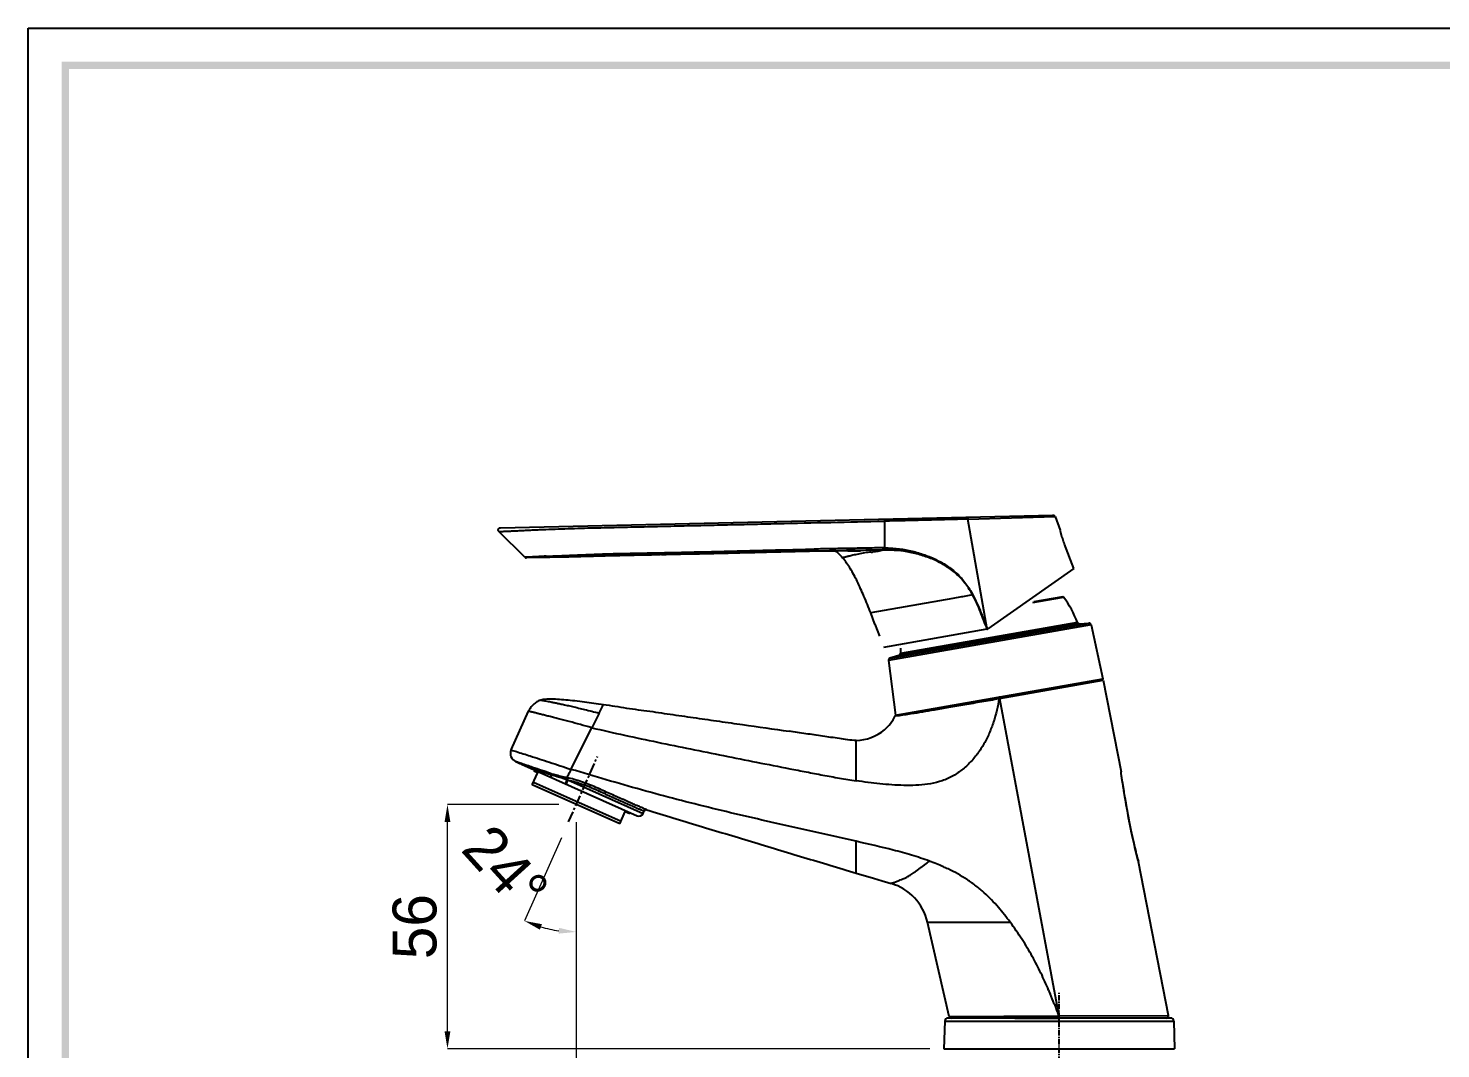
# Model space of a CAD drawing. Header units: millimetres. Extents: x 1091 to 1735, y 843 to 1297.
# Drawn here: x 1091.2 to 1413.3, y 1064.4 to 1297.2 of the extents above; entities that cross this region are included whole.
import ezdxf

# ---------------------------------------------------------------- set-up
doc = ezdxf.new("R2010")
doc.units = ezdxf.units.MM
doc.linetypes.add('CENTER', pattern=[2, 1.25, -0.25, 0.25, -0.25])
doc.layers.add('02___PRT_ALL_AXES', color=7, linetype='Continuous')
doc.layers.add('\\M+5B1EA\\M+5D7A2', color=1, linetype='Continuous')
doc.layers.add('dim', color=1, linetype='Continuous', lineweight=35)
doc.styles.add('Daelim Dimension', font='\x7f\x7f\x7f\x7f.TTF')
doc.dimstyles.new('DEFAULT', dxfattribs={"dimscale": 2, "dimtxt": 2, "dimasz": 2, "dimexe": 0, "dimexo": 2, "dimgap": 1, "dimtad": 1, "dimdec": 1, "dimzin": 9, "dimdsep": 46, "dimtxsty": 'Daelim Dimension', "dimcen": 0.5, "dimclrd": 252, "dimclre": 252, "dimclrt": 3, "dimadec": 1, "dimazin": 0, "dimtfac": 1, "dimtdec": 1, "dimtix": 1, "dimtmove": 0, "dimatfit": 3, "dimfxl": 0, "dimtolj": 1, "dimtzin": 1, "dimlwd": 9, "dimlwe": 9, "dimarcsym": 0})

# ---------------------------------------------------------------- blocks, each defined once
blk = doc.blocks.new('*D1')
at = {"layer": 'Defpoints', "color": 0}
for p in [(1186.84, 1120.13), (1216.2, 1120.13), (1300.85, 1064.41)]:
    blk.add_point(p, dxfattribs=at)
at = {"layer": 'dim', "color": 5, "lineweight": 9}
for p, q in [((1212.2, 1120.13), (1186.84, 1120.13)), ((1186.84, 1068.41), (1186.84, 1116.13)), ((1296.85, 1064.41), (1186.84, 1064.41))]:
    blk.add_line(p, q, dxfattribs=at)
at = {"layer": 'dim', "color": 5}
for points in [[(1186.17, 1116.13), (1187.5, 1116.13), (1186.84, 1120.13)], [(1186.17, 1068.41), (1187.5, 1068.41), (1186.84, 1064.41)]]:
    blk.add_solid(points, dxfattribs=at)
at = {"layer": 'dim', "color": 7, "insert": (1179.39, 1092.27), "char_height": 10, "attachment_point": 5, "rotation": 90, "style": 'Daelim Dimension'}
blk.add_mtext('\\A1;56', dxfattribs=at)
blk = doc.blocks.new('*D2')
at = {"layer": 'Defpoints', "color": 0}
for p in [(1216.2, 1120.13), (1326.35, 1064.41), (1326.35, 1046.95)]:
    blk.add_point(p, dxfattribs=at)
at = {"layer": 'dim', "color": 5, "lineweight": 9}
for p, q in [((1216.2, 1116.13), (1216.2, 1046.95)), ((1326.35, 1060.41), (1326.35, 1046.95)), ((1220.2, 1046.95), (1322.35, 1046.95))]:
    blk.add_line(p, q, dxfattribs=at)
at = {"layer": 'dim', "color": 5}
for points in [[(1220.2, 1047.61), (1220.2, 1046.28), (1216.2, 1046.95)], [(1322.35, 1047.61), (1322.35, 1046.28), (1326.35, 1046.95)]]:
    blk.add_solid(points, dxfattribs=at)
at = {"layer": 'dim', "color": 7, "insert": (1271.28, 1054.36), "char_height": 10, "attachment_point": 5, "style": 'Daelim Dimension'}
blk.add_mtext('\\A1;110', dxfattribs=at)
blk = doc.blocks.new('*D5')
at = {"layer": 'Defpoints', "color": 0}
for p in [(1221.08, 1131.09), (1216.2, 1120.13), (1214.45, 1116.2), (1216.2, 1107.75), (1212.16, 1091.34)]:
    blk.add_point(p, dxfattribs=at)
at = {"layer": 'dim', "color": 5, "lineweight": 9}
for p, q in [((1212.83, 1112.54), (1204.38, 1093.57)), ((1216.2, 1103.75), (1216.2, 1091.06))]:
    blk.add_line(p, q, dxfattribs=at)
blk.add_arc((1216.2, 1120.13), 29.07, 253.8901, 262.1099, dxfattribs=at)
at = {"layer": 'dim', "color": 5}
for points in [[(1207.91, 1091.57), (1208.36, 1092.83), (1204.38, 1093.57)], [(1212.26, 1092), (1212.17, 1090.67), (1216.2, 1091.06)]]:
    blk.add_solid(points, dxfattribs=at)
at = {"layer": 'dim', "color": 7, "insert": (1200.14, 1105.57), "char_height": 10, "attachment_point": 5, "rotation": 312.1985, "style": 'Daelim Dimension'}
blk.add_mtext('\\A1;24°', dxfattribs=at)

msp = doc.modelspace()

# ---------------------------------------------------------------- linework, layer by layer
at = {"color": 7, "linetype": 'Continuous'}
for p, q in [((1198.9, 1183.27), (1324.92, 1186.16)), ((1305.51, 1185.25), (1325.4, 1185.84)), ((1325.4, 1185.84), (1326.58, 1182.73)), ((1204.49, 1176.55), (1198.56, 1182.41)), ((1286.46, 1184.78), (1286.48, 1178.66)), ((1309.94, 1160.15), (1305.51, 1185.25)), ((1329.66, 1173.96), (1327.55, 1179.5)), ((1204.74, 1176.55), (1204.49, 1176.55)), ((1204.83, 1176.56), (1204.74, 1176.55)), ((1209.61, 1176.51), (1204.86, 1176.4)), ((1224.61, 1176.86), (1220.04, 1176.73)), ((1224.79, 1176.86), (1224.4, 1176.85)), ((1230.46, 1176.99), (1224.61, 1176.86)), ((1235.33, 1177.08), (1230.46, 1176.99)), ((1238.49, 1177.14), (1235.33, 1177.08)), ((1256.89, 1177.57), (1250.18, 1177.4)), ((1270.5, 1177.9), (1270.5, 1177.89)), ((1272.07, 1177.92), (1271.44, 1177.91)), ((1272.7, 1177.93), (1272.07, 1177.92)), ((1273.31, 1177.94), (1272.7, 1177.93)), ((1281.03, 1177.91), (1281.05, 1177.91)), ((1286.48, 1178.66), (1286.17, 1178.66)), ((1329.66, 1173.96), (1310.03, 1160.21)), ((1302.1, 1167.14), (1283.35, 1163.83)), ((1304.07, 1167.48), (1302.1, 1167.14)), ((1304.31, 1167.53), (1304.07, 1167.48)), ((1306.59, 1167.93), (1304.31, 1167.53)), ((1327.14, 1167.52), (1320.56, 1166.36)), ((1284.32, 1161.3), (1283.35, 1163.83)), ((1283.35, 1163.83), (1283.35, 1163.83)), ((1283.35, 1163.83), (1283.35, 1163.83)), ((1284.32, 1161.31), (1284.32, 1161.3)), ((1284.32, 1161.3), (1285.36, 1158.55)), ((1309.83, 1160.13), (1286.3, 1155.98)), ((1309.93, 1160.16), (1309.93, 1160.17)), ((1309.93, 1160.17), (1309.94, 1160.15)), ((1330.97, 1161.36), (1333.07, 1161.51)), ((1333.6, 1161.11), (1336.3, 1148.83)), ((1289.76, 1154.09), (1287.73, 1153.51)), ((1287.37, 1152.96), (1289.03, 1140.49)), ((1289.03, 1140.49), (1336.3, 1148.83)), ((1312.73, 1144.32), (1336.37, 1148.49)), ((1336.37, 1148.49), (1340.43, 1127.61)), ((1201.37, 1132.57), (1205.3, 1141.41)), ((1203.74, 1129.33), (1230.12, 1117.58)), ((1206.17, 1124.6), (1207.43, 1127.43)), ((1206.6, 1128.05), (1206.5, 1127.84)), ((1206.5, 1127.84), (1207.43, 1127.43)), ((1340.49, 1127.19), (1340.43, 1127.58)), ((1226.13, 1115.71), (1206.17, 1124.6)), ((1340.63, 1126.22), (1340.49, 1127.19)), ((1340.72, 1125.64), (1340.63, 1126.25)), ((1340.82, 1124.95), (1340.72, 1125.64)), ((1340.96, 1124.1), (1340.82, 1124.99)), ((1341.12, 1123.06), (1340.94, 1124.23)), ((1341.32, 1121.85), (1341.08, 1123.34)), ((1226.13, 1115.71), (1227.39, 1118.54)), ((1227.39, 1118.54), (1228.43, 1118.08)), ((1228.52, 1118.29), (1228.43, 1118.08)), ((1231.44, 1118.09), (1231.69, 1118.65)), ((1343.64, 1110.19), (1343.4, 1111.23)), ((1343.85, 1109.33), (1343.62, 1110.3)), ((1344.03, 1108.6), (1343.81, 1109.47)), ((1344.18, 1107.98), (1344, 1108.72)), ((1344.31, 1107.51), (1344.16, 1108.08)), ((1344.39, 1107.2), (1344.29, 1107.57)), ((1351.24, 1072), (1344.42, 1107.06)), ((1280.02, 1104.48), (1283.99, 1103.29)), ((1283.99, 1103.29), (1285.98, 1102.7)), ((1285.98, 1102.7), (1287.22, 1102.33)), ((1285.98, 1102.7), (1287, 1102.39)), ((1287, 1102.39), (1287.22, 1102.33)), ((1287.22, 1102.33), (1288.02, 1102.09)), ((1301.26, 1071.79), (1296.3, 1093.29)), ((1316.25, 1071.41), (1326.19, 1071.41)), ((1326.19, 1071.55), (1326.19, 1071.91)), ((1326.19, 1071.41), (1326.19, 1071.55))]:
    msp.add_line(p, q, dxfattribs=at)
at = {"color": 9, "linetype": 'Continuous'}
for p, q in [((1320.35, 1166.21), (1327.34, 1167.45)), ((1333.6, 1161.11), (1287.37, 1152.96)), ((1287.73, 1153.51), (1333.07, 1161.51)), ((1330.97, 1161.36), (1289.76, 1154.09)), ((1330.47, 1161.68), (1290.12, 1154.57)), ((1312.62, 1144.3), (1312.73, 1144.32)), ((1312.73, 1144.32), (1326.26, 1071.91)), ((1221.41, 1140.99), (1219.73, 1137.64)), ((1221.41, 1140.99), (1222.39, 1142.95)), ((1288.96, 1140.34), (1289.54, 1140.42)), ((1215, 1128.15), (1219.73, 1137.64)), ((1280.04, 1125.53), (1280.04, 1134.76)), ((1203.45, 1129.56), (1202.38, 1129.93)), ((1203.63, 1129.49), (1203.45, 1129.56)), ((1203.66, 1129.48), (1203.63, 1129.49)), ((1203.73, 1129.46), (1203.66, 1129.48)), ((1203.68, 1129.36), (1203.66, 1129.37)), ((1203.86, 1129.29), (1203.67, 1129.36)), ((1204.09, 1129.22), (1203.68, 1129.36)), ((1340.43, 1127.6), (1340.43, 1127.61)), ((1340.43, 1127.58), (1340.43, 1127.6)), ((1340.44, 1127.53), (1340.43, 1127.58)), ((1340.47, 1127.29), (1340.44, 1127.53)), ((1206.45, 1125.23), (1226.41, 1116.35)), ((1214.29, 1125.72), (1214.04, 1125.8)), ((1214.29, 1125.72), (1231.44, 1118.09)), ((1280.02, 1104.48), (1280.02, 1111.73)), ((1344.42, 1107.08), (1344.39, 1107.17)), ((1344.42, 1107.06), (1344.42, 1107.08)), ((1296.3, 1093.29), (1315.15, 1093.29)), ((1301.27, 1071.8), (1326.19, 1071.91)), ((1326.26, 1071.91), (1326.19, 1071.91)), ((1326.26, 1071.91), (1351.24, 1072)), ((1326.26, 1071.91), (1326.26, 1071.41))]:
    msp.add_line(p, q, dxfattribs=at)
at = {"color": 0, "linetype": 'Continuous'}
msp.add_line((1300.85, 1064.41), (1351.85, 1064.41), dxfattribs=at)
at = {"color": 2}
msp.add_lwpolyline([(1091.24, 1297.22), (1735.44, 1297.22), (1735.44, 843.46), (1091.24, 843.46)], close=True, dxfattribs=at)
at = {"ltscale": 0.5}
msp.add_lwpolyline([(1091.24, 1297.22), (1735.44, 1297.22), (1735.44, 843.46), (1091.24, 843.46)], close=True, dxfattribs=at)
at = {"color": 7, "linetype": 'Continuous'}
for points in [[(1220.04, 1176.73), (1219.65, 1176.72), (1215.9, 1176.6), (1212.56, 1176.52), (1209.61, 1176.51)], [(1250.18, 1177.4), (1244.08, 1177.26), (1238.49, 1177.14)], [(1270.5, 1177.89), (1263.86, 1177.75), (1256.89, 1177.57)], [(1271.44, 1177.91), (1270.79, 1177.9), (1270.5, 1177.89)], [(1281.05, 1177.91), (1280.92, 1177.92), (1280.78, 1177.92), (1280.62, 1177.93), (1280.44, 1177.93), (1280.25, 1177.94), (1280.05, 1177.94), (1279.84, 1177.94), (1279.63, 1177.95), (1279.41, 1177.95), (1279.18, 1177.95), (1278.95, 1177.96), (1278.72, 1177.96), (1278.48, 1177.96), (1278.23, 1177.96), (1277.98, 1177.97), (1277.73, 1177.97), (1277.48, 1177.97), (1277.22, 1177.97), (1276.96, 1177.97), (1276.7, 1177.97), (1276.43, 1177.97), (1276.16, 1177.97), (1275.89, 1177.97), (1275.62, 1177.97), (1275.34, 1177.96), (1275.06, 1177.96), (1274.77, 1177.96), (1274.49, 1177.96), (1274.2, 1177.95), (1273.9, 1177.95), (1273.61, 1177.95), (1273.31, 1177.94)], [(1343.14, 1112.39), (1342.84, 1113.77), (1342.51, 1115.37), (1342.17, 1117.11), (1341.88, 1118.68), (1341.63, 1120.05), (1341.42, 1121.27), (1341.24, 1122.35)], [(1343.41, 1111.2), (1343.11, 1112.51), (1342.75, 1114.2), (1342.31, 1116.36), (1341.88, 1118.64), (1341.57, 1120.41), (1341.32, 1121.85)]]:
    msp.add_lwpolyline(points, dxfattribs=at)
for centre, radius, start, end in [((1324.93, 1185.67), 0.5, 20.7807, 91.328), ((1204.85, 1176.9), 0.5, 225.3284, 271.3207), ((1248.7, 213.1), 964.06, 91.44474, 91.69654), ((1275.17, 1285.2), 107.83, 274.3983, 274.5866), ((1318.79, 1145.05), 25.93, 117.9407, 118.0855), ((1327.18, 1167.33), 0.2, 36.7265, 100), ((1308.99, 1153.75), 22.9, 20.2585, 36.7266), ((1309.75, 1160.61), 0.489, 292.6179, 296.6846), ((1309.74, 1160.63), 0.505, 296.7206, 305.0493), ((1330.94, 1161.85), 0.5, 200.2585, 274.0938), ((1333.11, 1161.01), 0.5, 12.4226, 94.0939), ((1287.87, 1153.03), 0.5, 105.9061, 187.5774), ((1289.62, 1154.57), 0.5, 285.9062, 359.7415), ((1313.02, 1154.46), 22.9, 176.7077, 179.7415), ((1336.02, 1148.43), 0.35, 10.9996, 99.8854), ((1279.88, 1144.93), 10.17, 310.45, 333.1816), ((1289.27, 1140.18), 0.349, 117.8948, 126.834), ((1279.87, 1144.93), 10.17, 270.9365, 310.4536), ((1203.19, 1131.76), 2, 155.9998, 245.9998), ((1281.34, 1307.28), 194.13, 246.0006, 246.4019), ((1203.43, 1128.92), 0.5, 61.1991, 66.4042), ((1204.15, 1130.24), 1, 241.1914, 245.9893), ((1230.53, 1118.49), 1, 246, 336), ((1232.14, 1118.44), 0.5, 72.543, 155.9999), ((1284.61, 1090.59), 12, 13, 73.4997), ((1301.75, 1071.91), 0.5, 192.7886, 270.0417), ((1350.75, 1071.91), 0.5, 269.9771, 10.9817)]:
    msp.add_arc(centre, radius, start, end, dxfattribs=at)
at = {"color": 9, "linetype": 'Continuous'}
for centre, radius, start, end in [((1463.44, 1138.54), 123.11, 194.5977, 194.7671), ((1214, 1030.86), 119.51, 21.5012, 22.7045)]:
    msp.add_arc(centre, radius, start, end, dxfattribs=at)
at = {"color": 7, "linetype": 'Continuous'}
for points, knots in [([(1305.41, 1185.72), (1305.43, 1185.72), (1305.46, 1185.66), (1305.48, 1185.57), (1305.5, 1185.42), (1305.51, 1185.31), (1305.51, 1185.25)], [0, 0, 0, 0, 0.098959, 0.313092, 0.626969, 1, 1, 1, 1]), ([(1198.56, 1182.41), (1198.53, 1182.45), (1198.46, 1182.53), (1198.4, 1182.71), (1198.42, 1182.96), (1198.58, 1183.16), (1198.75, 1183.25), (1198.85, 1183.26), (1198.9, 1183.27)], [0, 0, 0, 0, 0.128262, 0.258649, 0.5, 0.741351, 0.871738, 1, 1, 1, 1]), ([(1198.56, 1182.41), (1198.56, 1182.41), (1198.57, 1182.41), (1198.58, 1182.41), (1198.6, 1182.41), (1198.63, 1182.42), (1198.66, 1182.42), (1198.73, 1182.42), (1198.83, 1182.42), (1198.98, 1182.43), (1199.17, 1182.43), (1199.39, 1182.44), (1199.64, 1182.45), (1199.93, 1182.46), (1200.39, 1182.48), (1201.04, 1182.51), (1201.92, 1182.55), (1202.92, 1182.6), (1204.03, 1182.66), (1205.24, 1182.72), (1206.52, 1182.78), (1208.34, 1182.86), (1210.7, 1182.95), (1213.61, 1183.06), (1216.57, 1183.15), (1219.58, 1183.23), (1222.6, 1183.3), (1226.64, 1183.4), (1231.7, 1183.51), (1237.77, 1183.65), (1243.85, 1183.8), (1249.94, 1183.94), (1256.02, 1184.08), (1264.14, 1184.26), (1274.28, 1184.5), (1282.4, 1184.68), (1286.46, 1184.78)], [0, 0, 0, 0, 0.000046, 0.000182, 0.000412, 0.000734, 0.001151, 0.001663, 0.002977, 0.004685, 0.006789, 0.009291, 0.012191, 0.01549, 0.019181, 0.027725, 0.037766, 0.049222, 0.061942, 0.07574, 0.09041, 0.105748, 0.137825, 0.171054, 0.204917, 0.239128, 0.273519, 0.307994, 0.377032, 0.446142, 0.515309, 0.584517, 0.653747, 0.722985, 0.861466, 1, 1, 1, 1]), ([(1286.47, 1185.28), (1286.47, 1185.28), (1286.47, 1185.26), (1286.46, 1185.23), (1286.46, 1185.18), (1286.46, 1185.12), (1286.46, 1185.04), (1286.46, 1184.93), (1286.46, 1184.84), (1286.46, 1184.78)], [0, 0, 0, 0, 0.021279, 0.082303, 0.184181, 0.315524, 0.465624, 0.630589, 1, 1, 1, 1]), ([(1305.51, 1185.25), (1303.93, 1185.2), (1301.55, 1185.13), (1298.37, 1185.05), (1295.99, 1184.99), (1293.61, 1184.94), (1291.22, 1184.88), (1288.84, 1184.83), (1287.25, 1184.79), (1286.46, 1184.78)], [0, 0, 0, 0, 0.249365, 0.374726, 0.499967, 0.625007, 0.74993, 0.874887, 1, 1, 1, 1]), ([(1327.55, 1179.5), (1327.48, 1179.71), (1327.33, 1180.11), (1327.13, 1180.7), (1326.99, 1181.18), (1326.88, 1181.53), (1326.82, 1181.76), (1326.76, 1181.98), (1326.71, 1182.17), (1326.67, 1182.33), (1326.64, 1182.47), (1326.62, 1182.57), (1326.6, 1182.63), (1326.59, 1182.67), (1326.59, 1182.69), (1326.58, 1182.71), (1326.58, 1182.72), (1326.58, 1182.73), (1326.58, 1182.73), (1326.58, 1182.73)], [0, 0, 0, 0, 0.194444, 0.381834, 0.554696, 0.633611, 0.706462, 0.772489, 0.831076, 0.881644, 0.923689, 0.956837, 0.96996, 0.980733, 0.989139, 0.995163, 0.997276, 0.998788, 1, 1, 1, 1]), ([(1209.31, 1176.77), (1208.76, 1176.74), (1207.27, 1176.66), (1205.77, 1176.59), (1204.83, 1176.56)], [0, 0, 0, 0, 0.367236, 1, 1, 1, 1]), ([(1209.31, 1176.77), (1210.36, 1176.81), (1212.59, 1176.9), (1216.08, 1177.04), (1219.81, 1177.2), (1224.94, 1177.38), (1231.42, 1177.5), (1239.22, 1177.65), (1247.02, 1177.83), (1254.83, 1178.02), (1262.64, 1178.22), (1267.85, 1178.34), (1270.46, 1178.39)], [0, 0, 0, 0, 0.051447, 0.109706, 0.171253, 0.234336, 0.361703, 0.489185, 0.61677, 0.744486, 0.872247, 1, 1, 1, 1]), ([(1209.61, 1176.51), (1209.58, 1176.51), (1209.52, 1176.52), (1209.4, 1176.6), (1209.34, 1176.7), (1209.31, 1176.77)], [0, 0, 0, 0, 0.221712, 0.457967, 1, 1, 1, 1]), ([(1220.04, 1176.73), (1218.19, 1176.68), (1215.48, 1176.6), (1212, 1176.54), (1210.38, 1176.51), (1209.61, 1176.51)], [0, 0, 0, 0, 0.533139, 0.780304, 1, 1, 1, 1]), ([(1235.33, 1177.08), (1232.69, 1177.03), (1229.18, 1176.96), (1225.67, 1176.88), (1224.79, 1176.86)], [0, 0, 0, 0, 0.750158, 1, 1, 1, 1]), ([(1270.5, 1177.9), (1267.59, 1177.84), (1261.77, 1177.7), (1253.05, 1177.48), (1244.33, 1177.27), (1238.52, 1177.15), (1235.62, 1177.09)], [0, 0, 0, 0, 0.250149, 0.500329, 0.750353, 1, 1, 1, 1]), ([(1286.17, 1178.66), (1284.86, 1178.67), (1282.24, 1178.61), (1278.31, 1178.54), (1274.38, 1178.48), (1271.76, 1178.42), (1270.46, 1178.39)], [0, 0, 0, 0, 0.25007, 0.500079, 0.750051, 1, 1, 1, 1]), ([(1270.5, 1177.9), (1270.49, 1177.9), (1270.49, 1177.92), (1270.48, 1177.94), (1270.48, 1177.99), (1270.47, 1178.05), (1270.47, 1178.12), (1270.46, 1178.24), (1270.46, 1178.33), (1270.46, 1178.39)], [0, 0, 0, 0, 0.025398, 0.085202, 0.178782, 0.302683, 0.452589, 0.623138, 1, 1, 1, 1]), ([(1286.18, 1178.18), (1284.87, 1178.19), (1282.26, 1178.11), (1278.34, 1178.05), (1274.42, 1177.98), (1271.8, 1177.93), (1270.5, 1177.9)], [0, 0, 0, 0, 0.249982, 0.499991, 0.749988, 1, 1, 1, 1]), ([(1275.36, 1177.98), (1275.5, 1177.87), (1276.07, 1177.38), (1276.58, 1176.83), (1276.95, 1176.4)], [0, 0, 0, 0, 0.242387, 1, 1, 1, 1]), ([(1283.44, 1177.69), (1282.95, 1177.65), (1281.97, 1177.57), (1280.79, 1177.33), (1279.9, 1177.13), (1279.33, 1177), (1278.82, 1176.87), (1278.4, 1176.77), (1278.04, 1176.68), (1277.74, 1176.6), (1277.5, 1176.54), (1277.32, 1176.5), (1277.21, 1176.47), (1277.14, 1176.45), (1277.08, 1176.44), (1277.04, 1176.42), (1277, 1176.41), (1276.98, 1176.41), (1276.96, 1176.4), (1276.96, 1176.4), (1276.95, 1176.4), (1276.95, 1176.4), (1276.95, 1176.4)], [0, 0, 0, 0, 0.223192, 0.442815, 0.544173, 0.634802, 0.712708, 0.778333, 0.833456, 0.879445, 0.917228, 0.947559, 0.960029, 0.970744, 0.979739, 0.98705, 0.992711, 0.996753, 0.998172, 0.999187, 0.999796, 1, 1, 1, 1]), ([(1283.35, 1163.83), (1282.85, 1165.11), (1281.88, 1167.54), (1280.36, 1170.95), (1278.79, 1173.91), (1277.59, 1175.64), (1276.95, 1176.4)], [0, 0, 0, 0, 0.291217, 0.554242, 0.790133, 1, 1, 1, 1]), ([(1286.18, 1178.18), (1285.99, 1178.12), (1285.6, 1178), (1284.81, 1177.81), (1284.2, 1177.75), (1283.79, 1177.72)], [0, 0, 0, 0, 0.249118, 0.496719, 1, 1, 1, 1]), ([(1286.18, 1178.18), (1286.18, 1178.21), (1286.17, 1178.27), (1286.17, 1178.42), (1286.17, 1178.56), (1286.17, 1178.66)], [0, 0, 0, 0, 0.141215, 0.371792, 1, 1, 1, 1]), ([(1286.48, 1178.66), (1286.98, 1178.67), (1287.98, 1178.62), (1289.47, 1178.5), (1290.96, 1178.31), (1292.43, 1178.02), (1293.88, 1177.65), (1295.31, 1177.2), (1296.72, 1176.69), (1298.09, 1176.09), (1299.43, 1175.39), (1301.14, 1174.35), (1302.73, 1173.12), (1304.13, 1171.69), (1305.39, 1170.13), (1306.18, 1168.84), (1306.64, 1167.96)], [0, 0, 0, 0, 0.062473, 0.124949, 0.18737, 0.249806, 0.312228, 0.37466, 0.437115, 0.499595, 0.562127, 0.624696, 0.749754, 0.812342, 0.874927, 1, 1, 1, 1]), ([(1286.49, 1178.18), (1286.49, 1178.2), (1286.48, 1178.26), (1286.48, 1178.42), (1286.48, 1178.56), (1286.48, 1178.66)], [0, 0, 0, 0, 0.143907, 0.375102, 1, 1, 1, 1]), ([(1306.59, 1167.93), (1306.11, 1168.8), (1305.07, 1170.49), (1303.05, 1172.7), (1300.67, 1174.5), (1298.05, 1175.91), (1295.26, 1176.94), (1292.39, 1177.69), (1289.45, 1178.11), (1287.48, 1178.18), (1286.49, 1178.18)], [0, 0, 0, 0, 0.12525, 0.250469, 0.375719, 0.500847, 0.625777, 0.750504, 0.87518, 1, 1, 1, 1]), ([(1309.93, 1160.17), (1309.66, 1160.82), (1309.13, 1162.13), (1308.39, 1164.11), (1307.56, 1166.05), (1306.91, 1167.3), (1306.59, 1167.93)], [0, 0, 0, 0, 0.249962, 0.499952, 0.749951, 1, 1, 1, 1]), ([(1306.64, 1167.96), (1306.97, 1167.33), (1307.6, 1166.07), (1308.42, 1164.12), (1309.03, 1162.47), (1309.52, 1161.15), (1309.79, 1160.5), (1309.93, 1160.17)], [0, 0, 0, 0, 0.250036, 0.50004, 0.750032, 0.875019, 1, 1, 1, 1]), ([(1208.03, 1143.97), (1207.74, 1143.84), (1207.31, 1143.63), (1206.79, 1143.26), (1206.32, 1142.83), (1205.79, 1142.23), (1205.43, 1141.7), (1205.3, 1141.41)], [0, 0, 0, 0, 0.25037, 0.374805, 0.499393, 0.750794, 1, 1, 1, 1]), ([(1208.03, 1143.97), (1208.16, 1144.02), (1208.46, 1144.1), (1208.97, 1144.18), (1209.58, 1144.22), (1210.57, 1144.24), (1211.99, 1144.19), (1213.87, 1144.04), (1215.93, 1143.82), (1218.79, 1143.47), (1220.95, 1143.16), (1222.39, 1142.95)], [0, 0, 0, 0, 0.028637, 0.064313, 0.106779, 0.155565, 0.269752, 0.401835, 0.546433, 0.69804, 1, 1, 1, 1]), ([(1222.39, 1142.95), (1223.27, 1142.83), (1225.03, 1142.56), (1227.67, 1142.14), (1230.32, 1141.75), (1232.97, 1141.41), (1235.61, 1141.02), (1238.26, 1140.63), (1240.91, 1140.25), (1244.44, 1139.75), (1248.85, 1139.11), (1255.91, 1138.1), (1261.2, 1137.34), (1264.73, 1136.83)], [0, 0, 0, 0, 0.062479, 0.124951, 0.187412, 0.249881, 0.312388, 0.374906, 0.437415, 0.499922, 0.62494, 0.749961, 1, 1, 1, 1]), ([(1280.04, 1134.76), (1279.4, 1134.75), (1278.11, 1134.88), (1276.2, 1135.18), (1274.29, 1135.45), (1272.38, 1135.73), (1270.47, 1136), (1267.92, 1136.37), (1266, 1136.64), (1264.73, 1136.83)], [0, 0, 0, 0, 0.124949, 0.249947, 0.37496, 0.499966, 0.624974, 0.749984, 1, 1, 1, 1]), ([(1232.29, 1118.92), (1236.26, 1117.67), (1242.23, 1115.87), (1250.19, 1113.48), (1258.15, 1111.08), (1268.09, 1108.07), (1276.04, 1105.67), (1280.02, 1104.48)], [0, 0, 0, 0, 0.249996, 0.375058, 0.500105, 0.750126, 1, 1, 1, 1])]:
    msp.add_open_spline(points, degree=3, knots=knots, dxfattribs=at)
for points in [[(1286.49, 1178.18), (1286.39, 1178.18), (1286.28, 1178.18), (1286.18, 1178.18)], [(1309.83, 1160.13), (1309.86, 1160.14), (1309.9, 1160.15), (1309.93, 1160.16)], [(1288.96, 1140.34), (1288.98, 1140.39), (1289.02, 1140.43), (1289.06, 1140.46)]]:
    msp.add_open_spline(points, degree=3, dxfattribs=at)
at = {"color": 9, "linetype": 'Continuous'}
for points, knots in [([(1208.03, 1143.97), (1208.03, 1143.97), (1208.04, 1143.97), (1208.05, 1143.96), (1208.06, 1143.96), (1208.08, 1143.96), (1208.11, 1143.95), (1208.16, 1143.95), (1208.23, 1143.94), (1208.33, 1143.92), (1208.46, 1143.9), (1208.62, 1143.87), (1208.88, 1143.82), (1209.26, 1143.75), (1209.8, 1143.65), (1210.45, 1143.52), (1211.2, 1143.37), (1212.07, 1143.19), (1213.05, 1142.98), (1214.15, 1142.74), (1215.85, 1142.35), (1218.28, 1141.77), (1220.31, 1141.26), (1221.41, 1140.99)], [0, 0, 0, 0, 0.000211, 0.000845, 0.001907, 0.003398, 0.005322, 0.007682, 0.013724, 0.021548, 0.03118, 0.042644, 0.055967, 0.088288, 0.128347, 0.176349, 0.2325, 0.297006, 0.370074, 0.451913, 0.542731, 0.752145, 1, 1, 1, 1]), ([(1312.62, 1144.3), (1312.35, 1142.5), (1311.71, 1139.82), (1310.43, 1136.41), (1309.22, 1133.95), (1307.98, 1132.03), (1306.84, 1130.6), (1305.61, 1129.26), (1303.9, 1127.74), (1301.58, 1126.28), (1299.02, 1125.27), (1296.34, 1124.71), (1293.62, 1124.47), (1290.89, 1124.46), (1288.16, 1124.6), (1285.45, 1124.84), (1282.74, 1125.15), (1280.93, 1125.4), (1280.04, 1125.53)], [0, 0, 0, 0, 0.125131, 0.187751, 0.250357, 0.312942, 0.344244, 0.37554, 0.43807, 0.500552, 0.562999, 0.625445, 0.68789, 0.750331, 0.812763, 0.875184, 0.937597, 1, 1, 1, 1]), ([(1289.54, 1140.42), (1290.56, 1140.55), (1293.34, 1140.97), (1297.22, 1141.62), (1301.29, 1142.33), (1304.88, 1142.96), (1308.7, 1143.62), (1311.3, 1144.07), (1312.62, 1144.3)], [0, 0, 0, 0, 0.131605, 0.360792, 0.503905, 0.661177, 0.828162, 1, 1, 1, 1]), ([(1312.62, 1144.3), (1312.62, 1144.35), (1312.6, 1144.41), (1312.59, 1144.49), (1312.58, 1144.54), (1312.57, 1144.58), (1312.57, 1144.61), (1312.57, 1144.63), (1312.57, 1144.64), (1312.57, 1144.64), (1312.56, 1144.64), (1312.56, 1144.64)], [0, 0, 0, 0, 0.38361, 0.556496, 0.707741, 0.831786, 0.924058, 0.956995, 0.980753, 0.995147, 1, 1, 1, 1]), ([(1312.73, 1144.32), (1312.72, 1144.37), (1312.71, 1144.43), (1312.7, 1144.51), (1312.69, 1144.56), (1312.68, 1144.6), (1312.67, 1144.63), (1312.67, 1144.65), (1312.67, 1144.66), (1312.67, 1144.66), (1312.67, 1144.66), (1312.67, 1144.66)], [0, 0, 0, 0, 0.383437, 0.55629, 0.707505, 0.83151, 0.923792, 0.956771, 0.980581, 0.995047, 1, 1, 1, 1]), ([(1219.73, 1137.64), (1218.87, 1137.88), (1217.16, 1138.36), (1214.64, 1139.04), (1212.59, 1139.57), (1211.04, 1139.97), (1209.98, 1140.24), (1208.99, 1140.49), (1208.1, 1140.72), (1207.31, 1140.91), (1206.72, 1141.06), (1206.31, 1141.16), (1206.06, 1141.22), (1205.84, 1141.28), (1205.65, 1141.32), (1205.51, 1141.36), (1205.41, 1141.38), (1205.35, 1141.39), (1205.33, 1141.4), (1205.31, 1141.4), (1205.3, 1141.41), (1205.3, 1141.41)], [0, 0, 0, 0, 0.179906, 0.357453, 0.525984, 0.604785, 0.678833, 0.747293, 0.809331, 0.864114, 0.910808, 0.930861, 0.948578, 0.963856, 0.976589, 0.986675, 0.994008, 0.99661, 0.998485, 0.999619, 1, 1, 1, 1]), ([(1219.73, 1137.64), (1222.23, 1137.05), (1227.22, 1135.93), (1234.73, 1134.34), (1242.26, 1132.8), (1249.8, 1131.28), (1257.34, 1129.78), (1263.63, 1128.54), (1268.66, 1127.56), (1272.44, 1126.84), (1276.23, 1126.14), (1278.76, 1125.72), (1280.03, 1125.53)], [0, 0, 0, 0, 0.124775, 0.249633, 0.37456, 0.499546, 0.624586, 0.749676, 0.812239, 0.874814, 0.937401, 1, 1, 1, 1]), ([(1201.37, 1132.57), (1201.77, 1132.45), (1203.21, 1132), (1206.12, 1131.08), (1210.27, 1129.74), (1213.36, 1128.71), (1215, 1128.15)], [0, 0, 0, 0, 0.08769, 0.317168, 0.638055, 1, 1, 1, 1]), ([(1203.66, 1129.37), (1203.65, 1129.37), (1203.64, 1129.38), (1203.63, 1129.38), (1203.63, 1129.38)], [0, 0, 0, 0, 0.704672, 1, 1, 1, 1]), ([(1210.42, 1127.2), (1209.03, 1127.66), (1206.8, 1128.41), (1204.57, 1129.17), (1203.73, 1129.46)], [0, 0, 0, 0, 0.623565, 1, 1, 1, 1]), ([(1210.51, 1126.88), (1209.7, 1127.15), (1207.47, 1127.9), (1205.26, 1128.74), (1203.86, 1129.29)], [0, 0, 0, 0, 0.361694, 1, 1, 1, 1]), ([(1210.42, 1127.2), (1210.04, 1127.31), (1209.3, 1127.51), (1207.96, 1127.91), (1206.54, 1128.37), (1205.17, 1128.84), (1204.4, 1129.11), (1204.09, 1129.22)], [0, 0, 0, 0, 0.1789, 0.344548, 0.631685, 0.852632, 1, 1, 1, 1]), ([(1215, 1128.15), (1214.81, 1127.78), (1214.5, 1127.15), (1214.19, 1126.53), (1214.06, 1126.28)], [0, 0, 0, 0, 0.597068, 1, 1, 1, 1]), ([(1280.02, 1111.73), (1274.57, 1112.97), (1263.64, 1115.4), (1247.29, 1119.18), (1231.05, 1123.36), (1220.35, 1126.57), (1215, 1128.15)], [0, 0, 0, 0, 0.250309, 0.500437, 0.750352, 1, 1, 1, 1]), ([(1210.51, 1126.88), (1210.52, 1126.95), (1210.51, 1127.06), (1210.45, 1127.17), (1210.42, 1127.2)], [0, 0, 0, 0, 0.566505, 1, 1, 1, 1]), ([(1210.42, 1127.2), (1210.71, 1127.12), (1211.92, 1126.8), (1213.14, 1126.51), (1214.06, 1126.28)], [0, 0, 0, 0, 0.239275, 1, 1, 1, 1]), ([(1210.68, 1126.24), (1210.64, 1126.25), (1210.54, 1126.34), (1210.48, 1126.58), (1210.5, 1126.78), (1210.51, 1126.88)], [0, 0, 0, 0, 0.183726, 0.533334, 1, 1, 1, 1]), ([(1214.04, 1125.8), (1213.73, 1125.89), (1212.56, 1126.25), (1211.38, 1126.61), (1210.51, 1126.88)], [0, 0, 0, 0, 0.259583, 1, 1, 1, 1]), ([(1214.04, 1125.8), (1213.99, 1125.69), (1213.92, 1125.52), (1213.86, 1125.29), (1213.83, 1125.15), (1213.82, 1125.02), (1213.83, 1124.9), (1213.86, 1124.82), (1213.9, 1124.8)], [0, 0, 0, 0, 0.355455, 0.516723, 0.659754, 0.780581, 0.87688, 1, 1, 1, 1]), ([(1214.04, 1125.8), (1214.06, 1125.89), (1214.08, 1126.02), (1214.08, 1126.18), (1214.07, 1126.25), (1214.06, 1126.28)], [0, 0, 0, 0, 0.586329, 0.823285, 1, 1, 1, 1]), ([(1232.29, 1118.92), (1232.29, 1118.92), (1232.26, 1118.94), (1232.18, 1118.96), (1232.06, 1119.01), (1231.81, 1119.12), (1231.38, 1119.3), (1230.74, 1119.57), (1229.93, 1119.93), (1228.96, 1120.35), (1227.84, 1120.84), (1226.6, 1121.39), (1225.24, 1121.99), (1223.79, 1122.64), (1222.27, 1123.34), (1220.16, 1124.29), (1217.98, 1125.15), (1215.75, 1125.84), (1214.62, 1126.14), (1214.06, 1126.28)], [0, 0, 0, 0, 0.001326, 0.005246, 0.011796, 0.020941, 0.046868, 0.082673, 0.127877, 0.181883, 0.243959, 0.313269, 0.388988, 0.4701, 0.555303, 0.643278, 0.822736, 0.912078, 1, 1, 1, 1]), ([(1214.08, 1124.78), (1214.07, 1124.83), (1214.07, 1124.96), (1214.09, 1125.09), (1214.11, 1125.16)], [0, 0, 0, 0, 0.412743, 1, 1, 1, 1]), ([(1214.14, 1124.7), (1214.13, 1124.7), (1214.1, 1124.72), (1214.09, 1124.75), (1214.08, 1124.78)], [0, 0, 0, 0, 0.216651, 1, 1, 1, 1]), ([(1214.11, 1125.16), (1214.12, 1125.21), (1214.17, 1125.4), (1214.24, 1125.58), (1214.3, 1125.72)], [0, 0, 0, 0, 0.229629, 1, 1, 1, 1]), ([(1214.29, 1125.72), (1214.84, 1125.61), (1215.92, 1125.32), (1217.53, 1124.81), (1219.12, 1124.22), (1220.66, 1123.55), (1222.16, 1122.86), (1223.6, 1122.19), (1224.97, 1121.57), (1226.26, 1121), (1227.45, 1120.48), (1228.51, 1120.01), (1229.31, 1119.66), (1229.88, 1119.41), (1230.25, 1119.25), (1230.57, 1119.11), (1230.86, 1118.99), (1231.11, 1118.88), (1231.29, 1118.81), (1231.41, 1118.76), (1231.48, 1118.73), (1231.54, 1118.7), (1231.59, 1118.68), (1231.63, 1118.67), (1231.66, 1118.66), (1231.67, 1118.65), (1231.68, 1118.65), (1231.69, 1118.65), (1231.69, 1118.65), (1231.69, 1118.65)], [0, 0, 0, 0, 0.088428, 0.178524, 0.26909, 0.358983, 0.446914, 0.531772, 0.612415, 0.687763, 0.756828, 0.818681, 0.872505, 0.896177, 0.917584, 0.936651, 0.953301, 0.967474, 0.979131, 0.984006, 0.988239, 0.991825, 0.994763, 0.997051, 0.998687, 0.999261, 0.99967, 0.999917, 1, 1, 1, 1]), ([(1344.3, 1107.52), (1343.45, 1110.77), (1342.03, 1117.34), (1340.95, 1123.98), (1340.47, 1127.29)], [0, 0, 0, 0, 0.501178, 1, 1, 1, 1]), ([(1296.73, 1107.22), (1295.4, 1107.71), (1292.67, 1108.61), (1287.1, 1110.13), (1282.86, 1111.08), (1280.02, 1111.73)], [0, 0, 0, 0, 0.246485, 0.496949, 1, 1, 1, 1]), ([(1288.02, 1102.09), (1288.01, 1102.1), (1288, 1102.1), (1287.99, 1102.11), (1288, 1102.12), (1288.01, 1102.13), (1288.03, 1102.14), (1288.06, 1102.16), (1288.12, 1102.18), (1288.2, 1102.21), (1288.3, 1102.24), (1288.46, 1102.29), (1288.69, 1102.38), (1289.02, 1102.5), (1289.41, 1102.65), (1289.86, 1102.83), (1290.38, 1103.04), (1290.97, 1103.28), (1291.65, 1103.59), (1292.42, 1104.04), (1293.12, 1104.53), (1293.75, 1104.99), (1294.28, 1105.41), (1294.84, 1105.84), (1295.44, 1106.28), (1296.08, 1106.73), (1296.51, 1107.05), (1296.73, 1107.22)], [0, 0, 0, 0, 0.002307, 0.002956, 0.003684, 0.004765, 0.006286, 0.010717, 0.017004, 0.025103, 0.034954, 0.046495, 0.074452, 0.108765, 0.149395, 0.196711, 0.251111, 0.312955, 0.384275, 0.46998, 0.574169, 0.634278, 0.700117, 0.770377, 0.84313, 0.919119, 1, 1, 1, 1]), ([(1301, 1105.42), (1300.65, 1105.59), (1299.25, 1106.24), (1297.82, 1106.82), (1296.73, 1107.22)], [0, 0, 0, 0, 0.251844, 1, 1, 1, 1]), ([(1315.15, 1093.29), (1314.3, 1094.44), (1312.93, 1096.17), (1310.91, 1098.39), (1309.21, 1100.04), (1307.36, 1101.6), (1304.68, 1103.5), (1302.5, 1104.71), (1301, 1105.42)], [0, 0, 0, 0, 0.228711, 0.350742, 0.476612, 0.605287, 0.736027, 1, 1, 1, 1]), ([(1323.92, 1077.78), (1323.65, 1078.44), (1323.09, 1079.74), (1321.88, 1082.32), (1320.19, 1085.56), (1317.86, 1089.45), (1316.1, 1092), (1315.15, 1093.29)], [0, 0, 0, 0, 0.118715, 0.237754, 0.479729, 0.731859, 1, 1, 1, 1]), ([(1325.2, 1074.67), (1325.29, 1074.44), (1325.51, 1073.87), (1325.84, 1072.95), (1326.08, 1072.26), (1326.19, 1071.91)], [0, 0, 0, 0, 0.250003, 0.624997, 1, 1, 1, 1])]:
    msp.add_open_spline(points, degree=3, knots=knots, dxfattribs=at)
msp.add_open_spline([(1323.92, 1077.78), (1324.03, 1077.52), (1324.13, 1077.25), (1324.25, 1076.99)], degree=3, dxfattribs=at)
at = {"color": 5, "ltscale": 40}
for points in [[(1098.88, 1289.58), (1100.53, 1289.58), (1098.88, 858.75), (1100.53, 860.4)], [(1099.71, 1289.58), (1099.71, 1287.93), (1726.97, 1289.58), (1726.97, 1287.93)]]:
    msp.add_trace(points, dxfattribs=at)
at = {"layer": '02___PRT_ALL_AXES', "color": 7, "linetype": 'CENTER'}
msp.add_line((1326.35, 1059.41), (1326.35, 1077.41), dxfattribs=at)
at = {"layer": '02___PRT_ALL_AXES', "color": 7, "linetype": 'Continuous'}
for p, q in [((1300.27, 1070.73), (1300.05, 1064.41)), ((1351.74, 1071.41), (1300.97, 1071.41)), ((1352.44, 1070.73), (1352.65, 1064.41)), ((1300.05, 1064.41), (1352.65, 1064.41))]:
    msp.add_line(p, q, dxfattribs=at)
at = {"layer": '02___PRT_ALL_AXES', "color": 9, "linetype": 'Continuous'}
msp.add_line((1300.27, 1070.73), (1352.44, 1070.73), dxfattribs=at)
at = {"layer": '02___PRT_ALL_AXES', "color": 7, "linetype": 'Continuous'}
for centre, start, end in [((1300.97, 1070.71), 90, 178.0417), ((1351.74, 1070.71), 1.9583, 90)]:
    msp.add_arc(centre, 0.7, start, end, dxfattribs=at)
at = {"layer": '\\M+5B1EA\\M+5D7A2', "linetype": 'CENTER', "ltscale": 2}
msp.add_line((1214.45, 1116.2), (1221.08, 1131.09), dxfattribs=at)

# ---------------------------------------------------------------- dimensions: what is measured, and where the dimension line sits
at = {"layer": 'dim', "color": 5}
dim = msp.add_angular_dim_2l(base=(1212.16, 1091.34), line1=((1216.2, 1120.13), (1216.2, 1107.75)), line2=((1214.45, 1116.2), (1221.08, 1131.09)), dimstyle='DEFAULT', override={"dimtxt": 5, "dimclrd": 5, "dimclre": 5, "dimclrt": 7, "dimadec": 0}, dxfattribs=at)
dim.commit()
dim.dimension.update_dxf_attribs({"geometry": '*D5', "text_midpoint": (1194.67, 1100.6), "dimtype": 162})
dim = msp.add_linear_dim(base=(1186.84, 1120.13), p1=(1300.85, 1064.41), p2=(1216.2, 1120.13), angle=90, dimstyle='DEFAULT', override={"dimtxt": 5, "dimdec": 0, "dimclrd": 5, "dimclre": 5, "dimclrt": 7}, dxfattribs=at)
dim.commit()
dim.dimension.update_dxf_attribs({"geometry": '*D1', "text_midpoint": (1179.39, 1092.27)})
dim = msp.add_linear_dim(base=(1326.35, 1046.95), p1=(1216.2, 1120.13), p2=(1326.35, 1064.41), dimstyle='DEFAULT', override={"dimtxt": 5, "dimdec": 0, "dimclrd": 5, "dimclre": 5, "dimclrt": 7}, dxfattribs=at)
dim.commit()
dim.dimension.update_dxf_attribs({"geometry": '*D2', "text_midpoint": (1271.28, 1054.36)})

doc.saveas('drawing.dxf')
